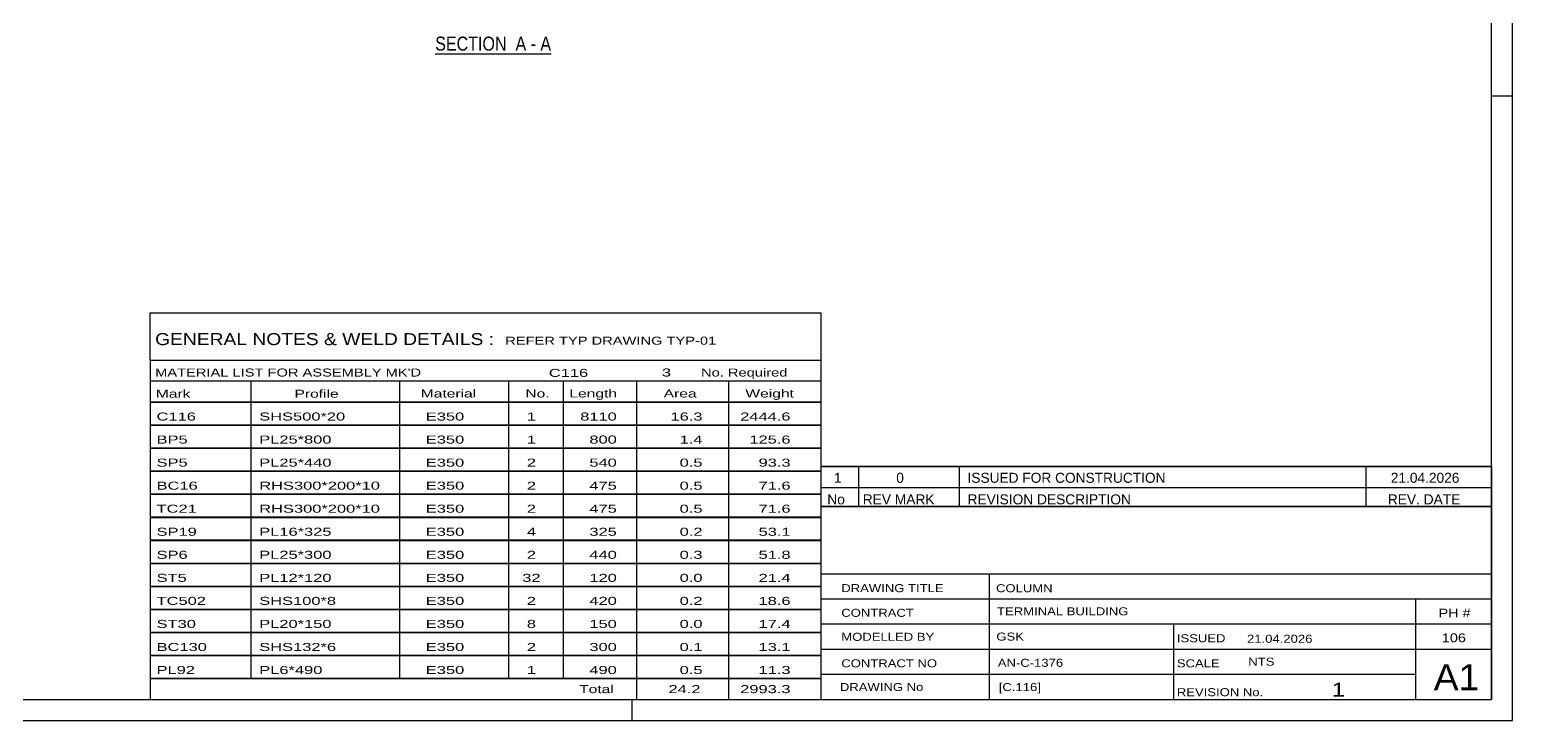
# Model space of a CAD drawing. Header units: millimetres. Extents: x -127 to 467, y -181 to 239.
# Drawn here: x 113.2 to 467, y -180.8 to -15.9 of the extents above; entities that cross this region are included whole.
import ezdxf

# ---------------------------------------------------------------- set-up
doc = ezdxf.new("R2010")
doc.units = ezdxf.units.MM
doc.styles.add('Arial Narrow', font='ARIALN.TTF', dxfattribs={"height": 0.2})

# ---------------------------------------------------------------- blocks, each defined once
blk = doc.blocks.new('Unknown-284876527-1134')
at = {"color": 5, "linetype": 'Continuous'}
for p, q in [((466.97, -180.8), (466.97, 239.2)), ((461.97, -175.8), (461.97, 234.2)), ((466.97, -31.8), (461.97, -31.8)), ((-122.03, -175.8), (461.97, -175.8)), ((256.97, -180.8), (256.97, -175.8)), ((-127.03, -180.8), (466.97, -180.8))]:
    blk.add_line(p, q, dxfattribs=at)
blk = doc.blocks.new('Unknown-284876527-17 - 2170')
at = {"color": 6, "linetype": 'Continuous'}
blk.add_line((209.96, -21.7), (237.61, -21.7), dxfattribs=at)
at = {"color": 0, "linetype": 'Continuous'}
blk.add_wipeout([(228.07, -20.95), (228.07, -17.45), (209.96, -17.45), (209.96, -20.95)], dxfattribs=at)
at = {"color": 7, "linetype": 'Continuous', "style": 'Arial Narrow'}
blk.add_text('SECTION ', height=3.34, dxfattribs=at).set_placement((209.96, -20.95))
at = {"color": 0, "linetype": 'Continuous'}
blk.add_wipeout([(231.68, -20.95), (231.68, -17.45), (229.12, -17.45), (229.12, -20.95)], dxfattribs=at)
blk.add_wipeout([(234, -20.95), (234, -17.45), (232.73, -17.45), (232.73, -20.95)], dxfattribs=at)
at = {"color": 7, "linetype": 'Continuous', "style": 'Arial Narrow'}
blk.add_text('A', height=3.34, dxfattribs=at).set_placement((229.12, -20.95))
at = {"color": 0, "linetype": 'Continuous'}
blk.add_wipeout([(237.61, -20.95), (237.61, -17.45), (235.05, -17.45), (235.05, -20.95)], dxfattribs=at)
at = {"color": 7, "linetype": 'Continuous', "style": 'Arial Narrow'}
for s, p in [('A', (235.05, -20.95)), ('-', (232.73, -20.95))]:
    blk.add_text(s, height=3.34, dxfattribs=at).set_placement(p)
blk = doc.blocks.new('Unknown-284876527-6059')
at = {"color": 7, "linetype": 'Continuous'}
for p, q in [((301.97, -120.25), (461.97, -120.25)), ((461.97, -120.25), (301.97, -120.25)), ((301.97, -120.25), (301.97, -125.25)), ((310.97, -120.25), (310.97, -125.25)), ((334.97, -120.25), (334.97, -125.25)), ((431.97, -120.25), (431.97, -125.25)), ((461.97, -120.25), (461.97, -125.25)), ((301.97, -125.25), (461.97, -125.25)), ((301.97, -125.25), (301.97, -129.75)), ((301.97, -125.25), (461.97, -125.25)), ((310.97, -125.25), (310.97, -129.75)), ((334.97, -125.25), (334.97, -129.75)), ((431.97, -125.25), (431.97, -129.75)), ((461.97, -125.25), (461.97, -129.75)), ((461.97, -129.75), (301.97, -129.75))]:
    blk.add_line(p, q, dxfattribs=at)
at = {"color": 7, "linetype": 'Continuous', "style": 'Arial Narrow'}
for s, height, width, p in [('1', 2.39, 1.196471, (305.12, -124.1)), ('0', 2.39, 1.196471, (319.97, -124.1)), ('ISSUED FOR CONSTRUCTION', 2.3861, 1.196471, (336.97, -124.1)), ('21.04.2026', 2.386, 1.196471, (437.97, -124.1)), ('No', 2.386, 1.2, (303.51, -129.25)), ('REV MARK', 2.386, 1.2, (311.97, -129.25)), ('REVISION DESCRIPTION', 2.3861, 1.2, (336.97, -129.25)), ('REV. DATE', 2.386, 1.2, (437.25, -129.25))]:
    blk.add_text(s, height=height, dxfattribs=dict(at, width=width)).set_placement(p)
blk = doc.blocks.new('Unknown-284876527-6058')
at = {"color": 7, "linetype": 'Continuous'}
for p, q in [((301.97, -129.75), (301.97, -175.8)), ((301.97, -129.75), (461.97, -129.75)), ((461.97, -129.8), (461.97, -175.8)), ((301.97, -145.8), (461.97, -145.8)), ((342.11, -145.8), (342.11, -175.8)), ((301.97, -151.8), (461.97, -151.8)), ((443.97, -175.75), (443.97, -151.75)), ((301.97, -157.8), (461.97, -157.8)), ((386.11, -157.8), (386.11, -175.8)), ((301.97, -163.8), (461.97, -163.8)), ((301.97, -169.8), (443.97, -169.8)), ((301.97, -175.8), (461.97, -175.8))]:
    blk.add_line(p, q, dxfattribs=at)
at = {"color": 7, "style": 'Arial Narrow'}
for s, height, width, p in [('DRAWING TITLE', 1.9089, 1.425378, (306.85, -150.2)), ('COLUMN', 1.909, 1.425378, (343.77, -150.22)), ('CONTRACT', 1.909, 1.425378, (306.85, -156.09)), ('TERMINAL BUILDING', 1.9089, 1.425378, (344.02, -155.73)), ('MODELLED BY', 1.9089, 1.425378, (306.85, -161.82)), ('GSK', 1.909, 1.425378, (343.85, -161.76)), ('ISSUED', 1.909, 1.425378, (386.91, -162.16)), ('21.04.2026', 1.909, 1.425378, (403.66, -162.28)), ('CONTRACT NO', 1.9089, 1.425378, (306.85, -168.14)), ('AN-C-1376', 1.909, 1.425378, (344.19, -168.02)), ('SCALE', 1.909, 1.425378, (386.91, -168.15)), ('A1', 6.204, 1.25, (448.21, -173.6)), ('DRAWING No', 1.909, 1.425378, (306.52, -173.8)), ('[C.116]', 1.909, 1.425378, (344.43, -173.81)), ('REVISION No.', 1.9089, 1.425378, (386.91, -175.03)), ('1', 3.34, 1.5, (423.88, -175.12))]:
    blk.add_text(s, height=height, dxfattribs=dict(at, width=width)).set_placement(p)
at = {"color": 7, "linetype": 'Continuous', "style": 'Arial Narrow'}
for s, height, width, p in [('PH #', 2.1, 1.42538, (449.37, -156.25)), ('106', 2.1, 1.42538, (450.15, -162.15)), ('NTS', 1.909, 1.425378, (403.97, -167.75))]:
    blk.add_text(s, height=height, dxfattribs=dict(at, width=width)).set_placement(p)
blk = doc.blocks.new('Unknown-284876527-6060')
at = {"color": 7, "linetype": 'Continuous'}
for p, q in [((141.97, -83.55), (301.97, -83.55)), ((141.97, -94.8), (141.97, -83.55)), ((301.97, -83.55), (301.97, -94.8)), ((141.97, -94.8), (301.97, -94.8)), ((141.97, -94.8), (141.97, -99.8)), ((301.97, -94.8), (301.97, -99.8)), ((141.97, -99.8), (301.97, -99.8)), ((141.97, -99.8), (141.97, -104.8)), ((165.97, -99.8), (165.97, -104.8)), ((201.47, -99.8), (201.47, -104.8)), ((227.47, -99.8), (227.47, -104.8)), ((240.47, -99.8), (240.47, -104.8)), ((257.97, -99.8), (257.97, -104.8)), ((279.97, -99.8), (279.97, -104.8)), ((301.97, -99.8), (301.97, -104.8)), ((141.97, -104.8), (301.97, -104.8)), ((141.97, -104.85), (141.97, -110.25)), ((141.97, -104.85), (301.97, -104.85)), ((165.97, -104.8), (165.97, -110.3)), ((201.47, -104.8), (201.47, -110.3)), ((227.47, -104.8), (227.47, -110.3)), ((240.47, -104.8), (240.47, -110.3)), ((257.97, -104.8), (257.97, -110.3)), ((279.97, -104.8), (279.97, -110.3)), ((301.97, -104.85), (301.97, -110.25)), ((141.97, -110.25), (301.97, -110.25)), ((141.97, -110.35), (141.97, -115.75)), ((141.97, -110.35), (301.97, -110.35)), ((165.97, -110.3), (165.97, -115.8)), ((201.47, -110.3), (201.47, -115.8)), ((227.47, -110.3), (227.47, -115.8)), ((240.47, -110.3), (240.47, -115.8)), ((257.97, -110.3), (257.97, -115.8)), ((279.97, -110.3), (279.97, -115.8)), ((301.97, -110.35), (301.97, -115.75)), ((141.97, -115.75), (301.97, -115.75)), ((141.97, -115.85), (141.97, -121.25)), ((141.97, -115.85), (301.97, -115.85)), ((165.97, -115.8), (165.97, -121.3)), ((201.47, -115.8), (201.47, -121.3)), ((227.47, -115.8), (227.47, -121.3)), ((240.47, -115.8), (240.47, -121.3)), ((257.97, -115.8), (257.97, -121.3)), ((279.97, -115.8), (279.97, -121.3)), ((301.97, -115.85), (301.97, -121.25)), ((141.97, -121.25), (301.97, -121.25)), ((141.97, -121.35), (141.97, -126.75)), ((141.97, -121.35), (301.97, -121.35)), ((165.97, -121.3), (165.97, -126.8)), ((201.47, -121.3), (201.47, -126.8)), ((227.47, -121.3), (227.47, -126.8)), ((240.47, -121.3), (240.47, -126.8)), ((257.97, -121.3), (257.97, -126.8)), ((279.97, -121.3), (279.97, -126.8)), ((301.97, -121.35), (301.97, -126.75)), ((141.97, -126.75), (301.97, -126.75)), ((141.97, -126.85), (141.97, -132.25)), ((141.97, -126.85), (301.97, -126.85)), ((165.97, -126.8), (165.97, -132.3)), ((201.47, -126.8), (201.47, -132.3)), ((227.47, -126.8), (227.47, -132.3)), ((240.47, -126.8), (240.47, -132.3)), ((257.97, -126.8), (257.97, -132.3)), ((279.97, -126.8), (279.97, -132.3)), ((301.97, -126.85), (301.97, -132.25)), ((141.97, -132.25), (301.97, -132.25)), ((141.97, -132.35), (141.97, -137.75)), ((141.97, -132.35), (301.97, -132.35)), ((165.97, -132.3), (165.97, -137.8)), ((201.47, -132.3), (201.47, -137.8)), ((227.47, -132.3), (227.47, -137.8)), ((240.47, -132.3), (240.47, -137.8)), ((257.97, -132.3), (257.97, -137.8)), ((279.97, -132.3), (279.97, -137.8)), ((301.97, -132.35), (301.97, -137.75)), ((141.97, -137.75), (301.97, -137.75)), ((141.97, -137.85), (141.97, -143.25)), ((141.97, -137.85), (301.97, -137.85)), ((165.97, -137.8), (165.97, -143.3)), ((201.47, -137.8), (201.47, -143.3)), ((227.47, -137.8), (227.47, -143.3)), ((240.47, -137.8), (240.47, -143.3)), ((257.97, -137.8), (257.97, -143.3)), ((279.97, -137.8), (279.97, -143.3)), ((301.97, -137.85), (301.97, -143.25)), ((141.97, -143.25), (301.97, -143.25)), ((141.97, -143.35), (141.97, -148.75)), ((141.97, -143.35), (301.97, -143.35)), ((165.97, -143.3), (165.97, -148.8)), ((201.47, -143.3), (201.47, -148.8)), ((227.47, -143.3), (227.47, -148.8)), ((240.47, -143.3), (240.47, -148.8)), ((257.97, -143.3), (257.97, -148.8)), ((279.97, -143.3), (279.97, -148.8)), ((301.97, -143.35), (301.97, -148.75)), ((141.97, -148.75), (301.97, -148.75)), ((141.97, -148.85), (141.97, -154.25)), ((141.97, -148.85), (301.97, -148.85)), ((165.97, -148.8), (165.97, -154.3)), ((201.47, -148.8), (201.47, -154.3)), ((227.47, -148.8), (227.47, -154.3)), ((240.47, -148.8), (240.47, -154.3)), ((257.97, -148.8), (257.97, -154.3)), ((279.97, -148.8), (279.97, -154.3)), ((301.97, -148.85), (301.97, -154.25)), ((141.97, -154.25), (301.97, -154.25)), ((141.97, -154.35), (141.97, -159.75)), ((141.97, -154.35), (301.97, -154.35)), ((165.97, -154.3), (165.97, -159.8)), ((201.47, -154.3), (201.47, -159.8)), ((227.47, -154.3), (227.47, -159.8)), ((240.47, -154.3), (240.47, -159.8)), ((257.97, -154.3), (257.97, -159.8)), ((279.97, -154.3), (279.97, -159.8)), ((301.97, -154.35), (301.97, -159.75)), ((141.97, -159.75), (301.97, -159.75)), ((141.97, -159.85), (141.97, -165.25)), ((141.97, -159.85), (301.97, -159.85)), ((165.97, -159.8), (165.97, -165.3)), ((201.47, -159.8), (201.47, -165.3)), ((227.47, -159.8), (227.47, -165.3)), ((240.47, -159.8), (240.47, -165.3)), ((257.97, -159.8), (257.97, -165.3)), ((279.97, -159.8), (279.97, -165.3)), ((301.97, -159.85), (301.97, -165.25)), ((141.97, -165.25), (301.97, -165.25)), ((141.97, -165.35), (141.97, -170.75)), ((141.97, -165.35), (301.97, -165.35)), ((165.97, -165.3), (165.97, -170.8)), ((201.47, -165.3), (201.47, -170.8)), ((227.47, -165.3), (227.47, -170.8)), ((240.47, -165.3), (240.47, -170.8)), ((257.97, -165.3), (257.97, -170.8)), ((279.97, -165.3), (279.97, -170.8)), ((301.97, -165.35), (301.97, -170.75)), ((141.97, -170.75), (301.97, -170.75)), ((141.97, -170.8), (301.97, -170.8)), ((141.97, -170.8), (141.97, -175.8)), ((257.97, -170.8), (257.97, -175.8)), ((279.97, -170.8), (279.97, -175.8)), ((301.97, -170.8), (301.97, -175.8)), ((141.97, -175.8), (301.97, -175.8))]:
    blk.add_line(p, q, dxfattribs=at)
at = {"color": 7, "style": 'Arial Narrow'}
for s, height, width, p in [('GENERAL NOTES & WELD DETAILS :', 2.8633, 1.4, (143.12, -91.24)), ('REFER TYP DRAWING TYP-01', 1.9089, 1.6, (226.67, -91.14)), ("MATERIAL LIST FOR ASSEMBLY MK'D", 1.9089, 1.6, (143.12, -98.74)), ('C116', 1.909, 1.794707, (237.07, -98.83)), ('3', 1.91, 1.794707, (264.05, -98.74)), ('No. Required', 1.9089, 1.6, (273.38, -98.74)), ('Mark', 1.909, 1.7, (143.3, -103.8)), ('Profile', 1.909, 1.7, (176.38, -103.8)), ('Material', 1.909, 1.7, (206.51, -103.74)), ('No.', 1.909, 1.7, (231.47, -103.74)), ('Length', 1.909, 1.7, (241.97, -103.74)), ('Area', 1.909, 1.7, (264.47, -103.74)), ('Weight', 1.909, 1.7, (283.97, -103.74))]:
    blk.add_text(s, height=height, dxfattribs=dict(at, width=width)).set_placement(p)
at = {"color": 7, "linetype": 'Continuous', "style": 'Arial Narrow'}
for s, height, width, p in [('C116', 1.909, 1.794707, (143.47, -109.24)), ('SHS500*20', 1.909, 1.794707, (167.97, -109.24)), ('E350', 1.909, 1.794707, (207.71, -109.24)), ('1', 1.91, 1.794707, (231.82, -109.24)), ('8110', 1.909, 1.794707, (244.55, -109.24)), ('16.3', 1.909, 1.794707, (266.1, -109.24)), ('2444.6', 1.909, 1.794707, (282.73, -109.24)), ('BP5', 1.909, 1.794707, (143.47, -114.74)), ('PL25*800', 1.909, 1.794707, (167.97, -114.74)), ('E350', 1.909, 1.794707, (207.71, -114.74)), ('1', 1.91, 1.794707, (231.82, -114.74)), ('800', 1.909, 1.794707, (246.74, -114.74)), ('1.4', 1.909, 1.794707, (268.28, -114.74)), ('125.6', 1.909, 1.794707, (284.92, -114.74)), ('SP5', 1.909, 1.794707, (143.47, -120.24)), ('PL25*440', 1.909, 1.794707, (167.97, -120.24)), ('E350', 1.909, 1.794707, (207.71, -120.24)), ('2', 1.91, 1.794707, (231.82, -120.24)), ('540', 1.909, 1.794707, (246.74, -120.24)), ('0.5', 1.909, 1.794707, (268.28, -120.24)), ('93.3', 1.909, 1.794707, (287.11, -120.24)), ('BC16', 1.909, 1.794707, (143.47, -125.74)), ('RHS300*200*10', 1.9089, 1.794707, (167.97, -125.74)), ('E350', 1.909, 1.794707, (207.71, -125.74)), ('2', 1.91, 1.794707, (231.82, -125.74)), ('0.5', 1.909, 1.794707, (268.28, -125.74)), ('71.6', 1.909, 1.794707, (287.11, -125.74)), ('475', 1.909, 1.794707, (246.74, -125.74)), ('TC21', 1.909, 1.794707, (143.47, -131.24)), ('RHS300*200*10', 1.9089, 1.794707, (167.97, -131.24)), ('E350', 1.909, 1.794707, (207.71, -131.24)), ('2', 1.91, 1.794707, (231.82, -131.24)), ('475', 1.909, 1.794707, (246.74, -131.24)), ('0.5', 1.909, 1.794707, (268.28, -131.24)), ('71.6', 1.909, 1.794707, (287.11, -131.24)), ('SP19', 1.909, 1.794707, (143.47, -136.74)), ('PL16*325', 1.909, 1.794707, (167.97, -136.74)), ('E350', 1.909, 1.794707, (207.71, -136.74)), ('4', 1.91, 1.794707, (231.82, -136.74)), ('325', 1.909, 1.794707, (246.74, -136.74)), ('0.2', 1.909, 1.794707, (268.28, -136.74)), ('53.1', 1.909, 1.794707, (287.11, -136.74)), ('SP6', 1.909, 1.794707, (143.47, -142.24)), ('PL25*300', 1.909, 1.794707, (167.97, -142.24)), ('E350', 1.909, 1.794707, (207.71, -142.24)), ('2', 1.91, 1.794707, (231.82, -142.24)), ('440', 1.909, 1.794707, (246.74, -142.24)), ('0.3', 1.909, 1.794707, (268.28, -142.24)), ('51.8', 1.909, 1.794707, (287.11, -142.24)), ('ST5', 1.909, 1.794707, (143.47, -147.74)), ('PL12*120', 1.909, 1.794707, (167.97, -147.74)), ('E350', 1.909, 1.794707, (207.71, -147.74)), ('32', 1.909, 1.794707, (230.73, -147.74)), ('120', 1.909, 1.794707, (246.74, -147.74)), ('0.0', 1.909, 1.794707, (268.28, -147.74)), ('21.4', 1.909, 1.794707, (287.11, -147.74)), ('TC502', 1.909, 1.794707, (143.47, -153.24)), ('SHS100*8', 1.909, 1.794707, (167.97, -153.24)), ('E350', 1.909, 1.794707, (207.71, -153.24)), ('2', 1.91, 1.794707, (231.82, -153.24)), ('420', 1.909, 1.794707, (246.74, -153.24)), ('0.2', 1.909, 1.794707, (268.28, -153.24)), ('18.6', 1.909, 1.794707, (287.11, -153.24)), ('ST30', 1.909, 1.794707, (143.47, -158.74)), ('PL20*150', 1.909, 1.794707, (167.97, -158.74)), ('E350', 1.909, 1.794707, (207.71, -158.74)), ('8', 1.91, 1.794707, (231.82, -158.74)), ('150', 1.909, 1.794707, (246.74, -158.74)), ('0.0', 1.909, 1.794707, (268.28, -158.74)), ('17.4', 1.909, 1.794707, (287.11, -158.74)), ('BC130', 1.909, 1.794707, (143.47, -164.24)), ('SHS132*6', 1.909, 1.794707, (167.97, -164.24)), ('E350', 1.909, 1.794707, (207.71, -164.24)), ('2', 1.91, 1.794707, (231.82, -164.24)), ('300', 1.909, 1.794707, (246.74, -164.24)), ('0.1', 1.909, 1.794707, (268.28, -164.24)), ('13.1', 1.909, 1.794707, (287.11, -164.24)), ('PL92', 1.909, 1.794707, (143.47, -169.74)), ('PL6*490', 1.909, 1.794707, (167.97, -169.74)), ('E350', 1.909, 1.794707, (207.71, -169.74)), ('1', 1.91, 1.794707, (231.82, -169.74)), ('490', 1.909, 1.794707, (246.74, -169.74)), ('0.5', 1.909, 1.794707, (268.28, -169.74)), ('11.3', 1.909, 1.794707, (287.11, -169.74)), ('Total', 1.909, 1.7, (244.3, -174.3)), ('24.2', 1.909, 1.794707, (265.61, -174.3)), ('2993.3', 1.909, 1.794707, (282.73, -174.3))]:
    blk.add_text(s, height=height, dxfattribs=dict(at, width=width)).set_placement(p)

msp = doc.modelspace()

# ---------------------------------------------------------------- block references
for name in ['Unknown-284876527-1134', 'Unknown-284876527-6060', 'Unknown-284876527-6059', 'Unknown-284876527-6058']:
    msp.add_blockref(name, (0, 0))

# ---------------------------------------------------------------- next in the draw order: block references
msp.add_blockref('Unknown-284876527-17 - 2170', (0, 0))

doc.saveas('drawing.dxf')
